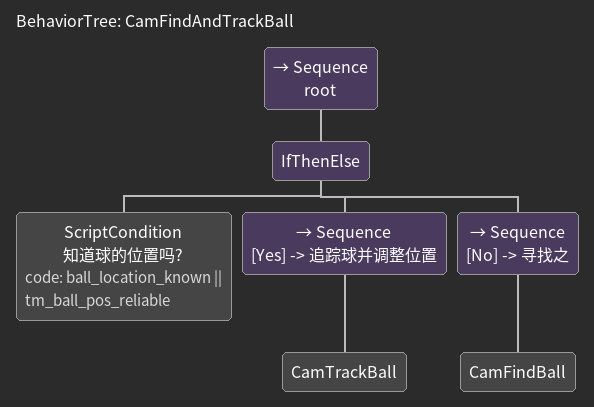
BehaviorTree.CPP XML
<!-- 摄像头跟踪球 -->

<root BTCPP_format="4" >
  <BehaviorTree ID="CamFindAndTrackBall">
     <Sequence name="root">
         <IfThenElse>
             <ScriptCondition        name="知道球的位置吗?" code="ball_location_known || tm_ball_pos_reliable" />
             <Sequence               name="[Yes] -> 追踪球并调整位置" >
                <CamTrackBall />
             </Sequence>
             <Sequence               name="[No] -> 寻找之">
                <CamFindBall />
             </Sequence>
         </IfThenElse>
     </Sequence>
  </BehaviorTree>
</root>
